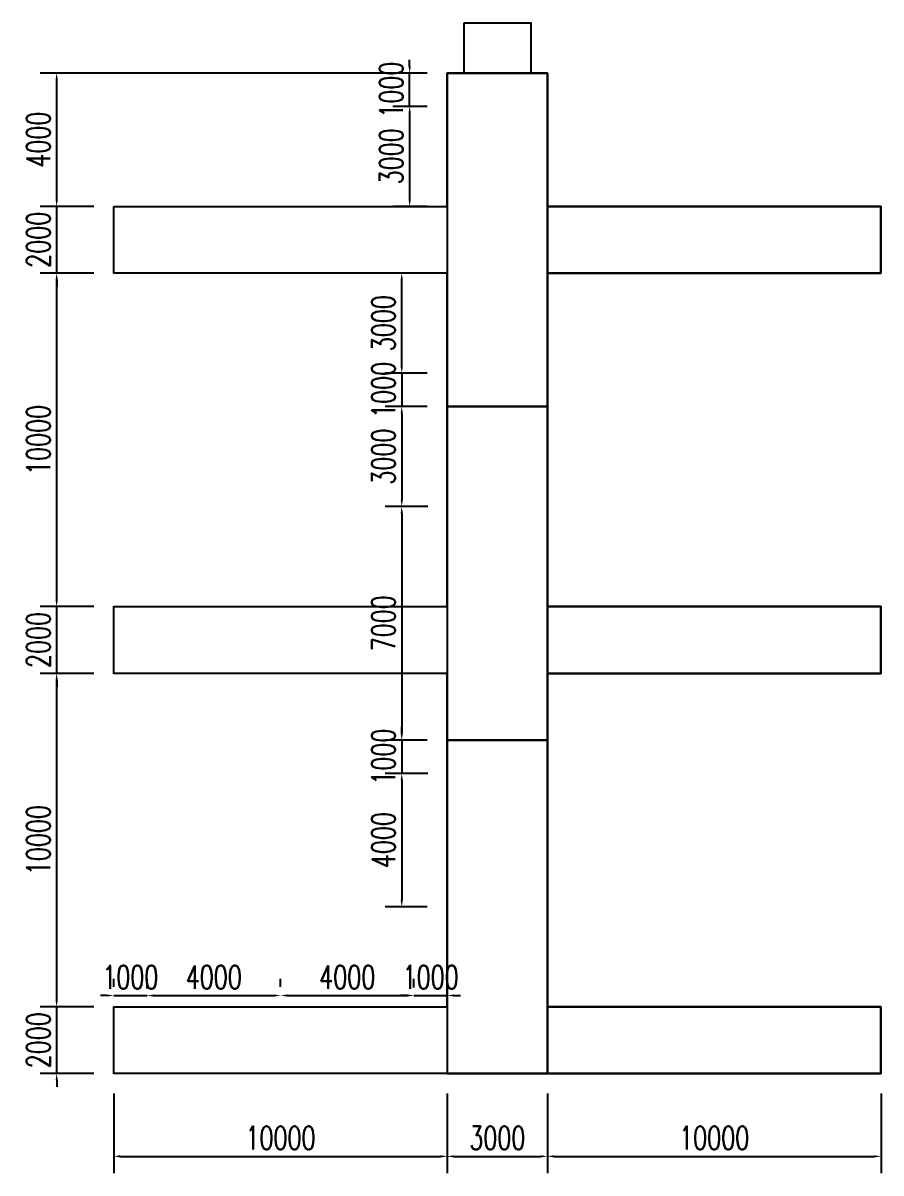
# Model space of a CAD drawing. Header units: millimetres. Extents: x -1690391 to -1305911, y 1095385 to 1536160.
# Drawn here: x -1525322 to -1499603, y 1095385 to 1129866 of the extents above; entities that cross this region are included whole.
import ezdxf

# ---------------------------------------------------------------- set-up
doc = ezdxf.new("R2010")
doc.units = ezdxf.units.MM
doc.header["$LTSCALE"] = 10
doc.layers.get('0').update_dxf_attribs({"linetype": 'CONTINUOUS'})
doc.layers.get('DEFPOINTS').update_dxf_attribs({"linetype": 'CONTINUOUS'})
for name, color, linetype in [('PUB_DIM', 3, 'CONTINUOUS'), ('W-_ANTICOLLISION防撞措施', 6, 'CONTINUOUS'), ('W-STEEL_FRAME钢架', 3, 'CONTINUOUS')]:
    doc.layers.add(name, color=color, linetype=linetype)
doc.styles.add('STANDARD_T3', font='simplex.shx', dxfattribs={"width": 0.7, "bigfont": 'gbcbig.shx'})
doc.dimstyles.new('W&&200', dxfattribs={"dimtxt": 700, "dimasz": 200, "dimexe": 500, "dimexo": 600, "dimgap": 200, "dimtad": 1, "dimdec": 0, "dimzin": 0, "dimdsep": 46, "dimtxsty": 'STANDARD_T3', "dimcen": 0.09, "dimclrd": 1, "dimclre": 1, "dimclrt": 7, "dimazin": 2, "dimtfac": 1, "dimtdec": 0, "dimtix": 1, "dimtmove": 2, "dimatfit": 3, "dimfxl": 100, "dimtolj": 1, "dimtzin": 0, "dimarcsym": 0})

# ---------------------------------------------------------------- blocks, each defined once
blk = doc.blocks.new('*D228')
at = {"layer": 'DEFPOINTS', "color": 0, "transparency": 16777216}
for p in [(-1524312, 1100366), (-1522603, 1100366, -275), (-1522603, 1098366, -275)]:
    blk.add_point(p, dxfattribs=at)
at = {"layer": 'PUB_DIM', "color": 1, "lineweight": -2, "transparency": 16777216}
for p, q in [((-1524312, 1100566), (-1524312, 1100766)), ((-1523203, 1100366), (-1524812, 1100366)), ((-1524312, 1098366), (-1524312, 1100366)), ((-1523203, 1098366), (-1524812, 1098366)), ((-1524312, 1098166), (-1524312, 1097966))]:
    blk.add_line(p, q, dxfattribs=at)
at = {"layer": 'PUB_DIM', "color": 1, "transparency": 16777216}
for points in [[(-1524346, 1100566), (-1524279, 1100566), (-1524312, 1100366)], [(-1524346, 1098166), (-1524279, 1098166), (-1524312, 1098366)]]:
    blk.add_solid(points, dxfattribs=at)
at = {"layer": 'PUB_DIM', "color": 7, "transparency": 16777216, "insert": (-1524862, 1099366), "char_height": 700, "attachment_point": 5, "rotation": 90, "style": 'STANDARD_T3'}
blk.add_mtext('\\A1;2000', dxfattribs=at)
blk = doc.blocks.new('*D229')
at = {"layer": 'DEFPOINTS', "color": 0, "transparency": 16777216}
for p in [(-1524312, 1110366), (-1522603, 1110366, -275), (-1522603, 1100366, -275)]:
    blk.add_point(p, dxfattribs=at)
at = {"layer": 'PUB_DIM', "color": 1, "lineweight": -2, "transparency": 16777216}
for p, q in [((-1523203, 1110366), (-1524812, 1110366)), ((-1524312, 1100566), (-1524312, 1110166)), ((-1523203, 1100366), (-1524812, 1100366))]:
    blk.add_line(p, q, dxfattribs=at)
at = {"layer": 'PUB_DIM', "color": 1, "transparency": 16777216}
for points in [[(-1524346, 1110166), (-1524279, 1110166), (-1524312, 1110366)], [(-1524346, 1100566), (-1524279, 1100566), (-1524312, 1100366)]]:
    blk.add_solid(points, dxfattribs=at)
at = {"layer": 'PUB_DIM', "color": 7, "transparency": 16777216, "insert": (-1524862, 1105366), "char_height": 700, "attachment_point": 5, "rotation": 90, "style": 'STANDARD_T3'}
blk.add_mtext('\\A1;10000', dxfattribs=at)
blk = doc.blocks.new('*D230')
at = {"layer": 'DEFPOINTS', "color": 0, "transparency": 16777216}
for p in [(-1524312, 1112366), (-1522603, 1112366, -275), (-1522603, 1110366, -275)]:
    blk.add_point(p, dxfattribs=at)
at = {"layer": 'PUB_DIM', "color": 1, "lineweight": -2, "transparency": 16777216}
for p, q in [((-1524312, 1112566), (-1524312, 1112766)), ((-1523203, 1112366), (-1524812, 1112366)), ((-1524312, 1110366), (-1524312, 1112366)), ((-1523203, 1110366), (-1524812, 1110366)), ((-1524312, 1110166), (-1524312, 1109966))]:
    blk.add_line(p, q, dxfattribs=at)
at = {"layer": 'PUB_DIM', "color": 1, "transparency": 16777216}
for points in [[(-1524346, 1112566), (-1524279, 1112566), (-1524312, 1112366)], [(-1524346, 1110166), (-1524279, 1110166), (-1524312, 1110366)]]:
    blk.add_solid(points, dxfattribs=at)
at = {"layer": 'PUB_DIM', "color": 7, "transparency": 16777216, "insert": (-1524862, 1111366), "char_height": 700, "attachment_point": 5, "rotation": 90, "style": 'STANDARD_T3'}
blk.add_mtext('\\A1;2000', dxfattribs=at)
blk = doc.blocks.new('*D231')
at = {"layer": 'DEFPOINTS', "color": 0, "transparency": 16777216}
for p in [(-1524312, 1122366), (-1522603, 1122366, -275), (-1522603, 1112366, -275)]:
    blk.add_point(p, dxfattribs=at)
at = {"layer": 'PUB_DIM', "color": 1, "lineweight": -2, "transparency": 16777216}
for p, q in [((-1523203, 1122366), (-1524812, 1122366)), ((-1524312, 1112566), (-1524312, 1122166)), ((-1523203, 1112366), (-1524812, 1112366))]:
    blk.add_line(p, q, dxfattribs=at)
at = {"layer": 'PUB_DIM', "color": 1, "transparency": 16777216}
for points in [[(-1524346, 1122166), (-1524279, 1122166), (-1524312, 1122366)], [(-1524346, 1112566), (-1524279, 1112566), (-1524312, 1112366)]]:
    blk.add_solid(points, dxfattribs=at)
at = {"layer": 'PUB_DIM', "color": 7, "transparency": 16777216, "insert": (-1524862, 1117366), "char_height": 700, "attachment_point": 5, "rotation": 90, "style": 'STANDARD_T3'}
blk.add_mtext('\\A1;10000', dxfattribs=at)
blk = doc.blocks.new('*D232')
at = {"layer": 'DEFPOINTS', "color": 0, "transparency": 16777216}
for p in [(-1524312, 1124366), (-1522603, 1124366, -275), (-1522603, 1122366, -275)]:
    blk.add_point(p, dxfattribs=at)
at = {"layer": 'PUB_DIM', "color": 1, "lineweight": -2, "transparency": 16777216}
for p, q in [((-1524312, 1124566), (-1524312, 1124766)), ((-1523203, 1124366), (-1524812, 1124366)), ((-1524312, 1122366), (-1524312, 1124366)), ((-1523203, 1122366), (-1524812, 1122366)), ((-1524312, 1122166), (-1524312, 1121966))]:
    blk.add_line(p, q, dxfattribs=at)
at = {"layer": 'PUB_DIM', "color": 1, "transparency": 16777216}
for points in [[(-1524346, 1124566), (-1524279, 1124566), (-1524312, 1124366)], [(-1524346, 1122166), (-1524279, 1122166), (-1524312, 1122366)]]:
    blk.add_solid(points, dxfattribs=at)
at = {"layer": 'PUB_DIM', "color": 7, "transparency": 16777216, "insert": (-1524862, 1123366), "char_height": 700, "attachment_point": 5, "rotation": 90, "style": 'STANDARD_T3'}
blk.add_mtext('\\A1;2000', dxfattribs=at)
blk = doc.blocks.new('*D233')
at = {"layer": 'DEFPOINTS', "color": 0, "transparency": 16777216}
for p in [(-1524312, 1128366), (-1512603, 1128366, -275), (-1522603, 1124366, -275)]:
    blk.add_point(p, dxfattribs=at)
at = {"layer": 'PUB_DIM', "color": 1, "lineweight": -2, "transparency": 16777216}
for p, q in [((-1513203, 1128366), (-1524812, 1128366)), ((-1524312, 1124566), (-1524312, 1128166)), ((-1523203, 1124366), (-1524812, 1124366))]:
    blk.add_line(p, q, dxfattribs=at)
at = {"layer": 'PUB_DIM', "color": 1, "transparency": 16777216}
for points in [[(-1524346, 1128166), (-1524279, 1128166), (-1524312, 1128366)], [(-1524346, 1124566), (-1524279, 1124566), (-1524312, 1124366)]]:
    blk.add_solid(points, dxfattribs=at)
at = {"layer": 'PUB_DIM', "color": 7, "transparency": 16777216, "insert": (-1524862, 1126366), "char_height": 700, "attachment_point": 5, "rotation": 90, "style": 'STANDARD_T3'}
blk.add_mtext('\\A1;4000', dxfattribs=at)
blk = doc.blocks.new('*D234')
at = {"layer": 'DEFPOINTS', "color": 0, "transparency": 16777216}
for p in [(-1522603, 1098366, -275), (-1512603, 1098366, -275), (-1512603, 1095885)]:
    blk.add_point(p, dxfattribs=at)
at = {"layer": 'PUB_DIM', "color": 1, "lineweight": -2, "transparency": 16777216}
for p, q in [((-1522603, 1097766), (-1522603, 1095385)), ((-1512603, 1097766), (-1512603, 1095385)), ((-1522403, 1095885), (-1512803, 1095885))]:
    blk.add_line(p, q, dxfattribs=at)
at = {"layer": 'PUB_DIM', "color": 1, "transparency": 16777216}
for points in [[(-1522403, 1095919), (-1522403, 1095852), (-1522603, 1095885)], [(-1512803, 1095919), (-1512803, 1095852), (-1512603, 1095885)]]:
    blk.add_solid(points, dxfattribs=at)
at = {"layer": 'PUB_DIM', "color": 7, "transparency": 16777216, "insert": (-1517603, 1096435), "char_height": 700, "attachment_point": 5, "style": 'STANDARD_T3'}
blk.add_mtext('\\A1;10000', dxfattribs=at)
blk = doc.blocks.new('*D235')
at = {"layer": 'DEFPOINTS', "color": 0, "transparency": 16777216}
for p in [(-1512603, 1098366, -275), (-1509603, 1098366, -275), (-1509603, 1095885)]:
    blk.add_point(p, dxfattribs=at)
at = {"layer": 'PUB_DIM', "color": 1, "lineweight": -2, "transparency": 16777216}
for p, q in [((-1512603, 1097766), (-1512603, 1095385)), ((-1509603, 1097766), (-1509603, 1095385)), ((-1512403, 1095885), (-1509803, 1095885))]:
    blk.add_line(p, q, dxfattribs=at)
at = {"layer": 'PUB_DIM', "color": 1, "transparency": 16777216}
for points in [[(-1512403, 1095919), (-1512403, 1095852), (-1512603, 1095885)], [(-1509803, 1095919), (-1509803, 1095852), (-1509603, 1095885)]]:
    blk.add_solid(points, dxfattribs=at)
at = {"layer": 'PUB_DIM', "color": 7, "transparency": 16777216, "insert": (-1511103, 1096435), "char_height": 700, "attachment_point": 5, "style": 'STANDARD_T3'}
blk.add_mtext('\\A1;3000', dxfattribs=at)
blk = doc.blocks.new('*D236')
at = {"layer": 'DEFPOINTS', "color": 0, "transparency": 16777216}
for p in [(-1509603, 1098366, -275), (-1499603, 1098366, -275), (-1499603, 1095885)]:
    blk.add_point(p, dxfattribs=at)
at = {"layer": 'PUB_DIM', "color": 1, "lineweight": -2, "transparency": 16777216}
for p, q in [((-1509603, 1097766), (-1509603, 1095385)), ((-1499603, 1097766), (-1499603, 1095385)), ((-1509403, 1095885), (-1499803, 1095885))]:
    blk.add_line(p, q, dxfattribs=at)
at = {"layer": 'PUB_DIM', "color": 1, "transparency": 16777216}
for points in [[(-1509403, 1095919), (-1509403, 1095852), (-1509603, 1095885)], [(-1499803, 1095919), (-1499803, 1095852), (-1499603, 1095885)]]:
    blk.add_solid(points, dxfattribs=at)
at = {"layer": 'PUB_DIM', "color": 7, "transparency": 16777216, "insert": (-1504603, 1096435), "char_height": 700, "attachment_point": 5, "style": 'STANDARD_T3'}
blk.add_mtext('\\A1;10000', dxfattribs=at)
blk = doc.blocks.new('*D258')
at = {"layer": 'DEFPOINTS', "color": 0, "transparency": 16777216}
for p in [(-1521603, 1100707), (-1522603, 1100366, -275), (-1521603, 1100316, -255)]:
    blk.add_point(p, dxfattribs=at)
at = {"layer": 'W-STEEL_FRAME钢架', "color": 1, "lineweight": -2, "transparency": 16777216}
for p, q in [((-1522603, 1100966), (-1522603, 1101207)), ((-1521603, 1100916), (-1521603, 1101207)), ((-1522803, 1100707), (-1523003, 1100707)), ((-1522603, 1100707), (-1521603, 1100707)), ((-1521403, 1100707), (-1521203, 1100707))]:
    blk.add_line(p, q, dxfattribs=at)
at = {"layer": 'W-STEEL_FRAME钢架', "color": 1, "transparency": 16777216}
for points in [[(-1522803, 1100740), (-1522803, 1100674), (-1522603, 1100707)], [(-1521403, 1100740), (-1521403, 1100674), (-1521603, 1100707)]]:
    blk.add_solid(points, dxfattribs=at)
at = {"layer": 'W-STEEL_FRAME钢架', "color": 7, "transparency": 16777216, "insert": (-1522103, 1101257), "char_height": 700, "attachment_point": 5, "style": 'STANDARD_T3'}
blk.add_mtext('\\A1;1000', dxfattribs=at)
blk = doc.blocks.new('*D259')
at = {"layer": 'DEFPOINTS', "color": 0, "transparency": 16777216}
for p in [(-1517603, 1100707), (-1521603, 1100316, -255), (-1517603, 1100366, -275)]:
    blk.add_point(p, dxfattribs=at)
at = {"layer": 'W-STEEL_FRAME钢架', "color": 1, "lineweight": -2, "transparency": 16777216}
for p, q in [((-1521603, 1100916), (-1521603, 1101207)), ((-1517603, 1100966), (-1517603, 1101207)), ((-1521403, 1100707), (-1517803, 1100707))]:
    blk.add_line(p, q, dxfattribs=at)
at = {"layer": 'W-STEEL_FRAME钢架', "color": 1, "transparency": 16777216}
for points in [[(-1521403, 1100740), (-1521403, 1100674), (-1521603, 1100707)], [(-1517803, 1100740), (-1517803, 1100674), (-1517603, 1100707)]]:
    blk.add_solid(points, dxfattribs=at)
at = {"layer": 'W-STEEL_FRAME钢架', "color": 7, "transparency": 16777216, "insert": (-1519603, 1101257), "char_height": 700, "attachment_point": 5, "style": 'STANDARD_T3'}
blk.add_mtext('\\A1;4000', dxfattribs=at)
blk = doc.blocks.new('*D260')
at = {"layer": 'DEFPOINTS', "color": 0, "transparency": 16777216}
for p in [(-1513603, 1100707), (-1517603, 1100366, -275), (-1513603, 1100344, -275)]:
    blk.add_point(p, dxfattribs=at)
at = {"layer": 'W-STEEL_FRAME钢架', "color": 1, "lineweight": -2, "transparency": 16777216}
for p, q in [((-1517603, 1100966), (-1517603, 1101207)), ((-1513603, 1100944), (-1513603, 1101207)), ((-1517403, 1100707), (-1513803, 1100707))]:
    blk.add_line(p, q, dxfattribs=at)
at = {"layer": 'W-STEEL_FRAME钢架', "color": 1, "transparency": 16777216}
for points in [[(-1517403, 1100740), (-1517403, 1100674), (-1517603, 1100707)], [(-1513803, 1100740), (-1513803, 1100674), (-1513603, 1100707)]]:
    blk.add_solid(points, dxfattribs=at)
at = {"layer": 'W-STEEL_FRAME钢架', "color": 7, "transparency": 16777216, "insert": (-1515603, 1101257), "char_height": 700, "attachment_point": 5, "style": 'STANDARD_T3'}
blk.add_mtext('\\A1;4000', dxfattribs=at)
blk = doc.blocks.new('*D261')
at = {"layer": 'DEFPOINTS', "color": 0, "transparency": 16777216}
for p in [(-1512603, 1100707), (-1513603, 1100344, -275), (-1512603, 1100366, -275)]:
    blk.add_point(p, dxfattribs=at)
at = {"layer": 'W-STEEL_FRAME钢架', "color": 1, "lineweight": -2, "transparency": 16777216}
for p, q in [((-1513603, 1100944), (-1513603, 1101207)), ((-1512603, 1100966), (-1512603, 1101207)), ((-1513803, 1100707), (-1514003, 1100707)), ((-1513603, 1100707), (-1512603, 1100707)), ((-1512403, 1100707), (-1512203, 1100707))]:
    blk.add_line(p, q, dxfattribs=at)
at = {"layer": 'W-STEEL_FRAME钢架', "color": 1, "transparency": 16777216}
for points in [[(-1513803, 1100740), (-1513803, 1100674), (-1513603, 1100707)], [(-1512403, 1100740), (-1512403, 1100674), (-1512603, 1100707)]]:
    blk.add_solid(points, dxfattribs=at)
at = {"layer": 'W-STEEL_FRAME钢架', "color": 7, "transparency": 16777216, "insert": (-1513103, 1101257), "char_height": 700, "attachment_point": 5, "style": 'STANDARD_T3'}
blk.add_mtext('\\A1;1000', dxfattribs=at)
blk = doc.blocks.new('*D262')
at = {"layer": 'DEFPOINTS', "color": 0, "transparency": 16777216}
for p in [(-1512603, 1127366), (-1513732, 1124366), (-1512603, 1124366, -275)]:
    blk.add_point(p, dxfattribs=at)
at = {"layer": 'W-STEEL_FRAME钢架', "color": 1, "lineweight": -2, "transparency": 16777216}
for p, q in [((-1513203, 1127366), (-1514232, 1127366)), ((-1513732, 1127166), (-1513732, 1124566)), ((-1513203, 1124366), (-1514232, 1124366))]:
    blk.add_line(p, q, dxfattribs=at)
at = {"layer": 'W-STEEL_FRAME钢架', "color": 1, "transparency": 16777216}
for points in [[(-1513765, 1127166), (-1513698, 1127166), (-1513732, 1127366)], [(-1513765, 1124566), (-1513698, 1124566), (-1513732, 1124366)]]:
    blk.add_solid(points, dxfattribs=at)
at = {"layer": 'W-STEEL_FRAME钢架', "color": 7, "transparency": 16777216, "insert": (-1514282, 1125866), "char_height": 700, "attachment_point": 5, "rotation": 90, "style": 'STANDARD_T3'}
blk.add_mtext('\\A1;3000', dxfattribs=at)
blk = doc.blocks.new('*D263')
at = {"layer": 'DEFPOINTS', "color": 0, "transparency": 16777216}
for p in [(-1513969, 1122366), (-1512603, 1122366, -275), (-1512603, 1119366, -295)]:
    blk.add_point(p, dxfattribs=at)
at = {"layer": 'W-STEEL_FRAME钢架', "color": 1, "lineweight": -2, "transparency": 16777216}
for p, q in [((-1513203, 1122366), (-1514469, 1122366)), ((-1513969, 1119566), (-1513969, 1122166)), ((-1513203, 1119366), (-1514469, 1119366))]:
    blk.add_line(p, q, dxfattribs=at)
at = {"layer": 'W-STEEL_FRAME钢架', "color": 1, "transparency": 16777216}
for points in [[(-1514002, 1122166), (-1513935, 1122166), (-1513969, 1122366)], [(-1514002, 1119566), (-1513935, 1119566), (-1513969, 1119366)]]:
    blk.add_solid(points, dxfattribs=at)
at = {"layer": 'W-STEEL_FRAME钢架', "color": 7, "transparency": 16777216, "insert": (-1514519, 1120866), "char_height": 700, "attachment_point": 5, "rotation": 90, "style": 'STANDARD_T3'}
blk.add_mtext('\\A1;3000', dxfattribs=at)
blk = doc.blocks.new('*D264')
at = {"layer": 'DEFPOINTS', "color": 0, "transparency": 16777216}
for p in [(-1513732, 1128366), (-1513203, 1128366), (-1512603, 1127366)]:
    blk.add_point(p, dxfattribs=at)
at = {"layer": 'W-STEEL_FRAME钢架', "color": 1, "lineweight": -2, "transparency": 16777216}
for p, q in [((-1513732, 1128566), (-1513732, 1128766)), ((-1513803, 1128366), (-1514232, 1128366)), ((-1513732, 1127366), (-1513732, 1128366)), ((-1513203, 1127366), (-1514232, 1127366)), ((-1513732, 1127166), (-1513732, 1126966))]:
    blk.add_line(p, q, dxfattribs=at)
at = {"layer": 'W-STEEL_FRAME钢架', "color": 1, "transparency": 16777216}
for points in [[(-1513765, 1128566), (-1513698, 1128566), (-1513732, 1128366)], [(-1513765, 1127166), (-1513698, 1127166), (-1513732, 1127366)]]:
    blk.add_solid(points, dxfattribs=at)
at = {"layer": 'W-STEEL_FRAME钢架', "color": 7, "transparency": 16777216, "insert": (-1514282, 1127866), "char_height": 700, "attachment_point": 5, "rotation": 90, "style": 'STANDARD_T3'}
blk.add_mtext('\\A1;1000', dxfattribs=at)
blk = doc.blocks.new('*D265')
at = {"layer": 'DEFPOINTS', "color": 0, "transparency": 16777216}
for p in [(-1512603, 1118366, -275), (-1513969, 1115366), (-1512591, 1115366, -295)]:
    blk.add_point(p, dxfattribs=at)
at = {"layer": 'W-STEEL_FRAME钢架', "color": 1, "lineweight": -2, "transparency": 16777216}
for p, q in [((-1513203, 1118366), (-1514469, 1118366)), ((-1513969, 1118166), (-1513969, 1115566)), ((-1513191, 1115366), (-1514469, 1115366))]:
    blk.add_line(p, q, dxfattribs=at)
at = {"layer": 'W-STEEL_FRAME钢架', "color": 1, "transparency": 16777216}
for points in [[(-1514002, 1118166), (-1513935, 1118166), (-1513969, 1118366)], [(-1514002, 1115566), (-1513935, 1115566), (-1513969, 1115366)]]:
    blk.add_solid(points, dxfattribs=at)
at = {"layer": 'W-STEEL_FRAME钢架', "color": 7, "transparency": 16777216, "insert": (-1514519, 1116866), "char_height": 700, "attachment_point": 5, "rotation": 90, "style": 'STANDARD_T3'}
blk.add_mtext('\\A1;3000', dxfattribs=at)
blk = doc.blocks.new('*D266')
at = {"layer": 'DEFPOINTS', "color": 0, "transparency": 16777216}
for p in [(-1512591, 1115366, -295), (-1513969, 1108366), (-1512603, 1108366, -275)]:
    blk.add_point(p, dxfattribs=at)
at = {"layer": 'W-STEEL_FRAME钢架', "color": 1, "lineweight": -2, "transparency": 16777216}
for p, q in [((-1513191, 1115366), (-1514469, 1115366)), ((-1513969, 1115166), (-1513969, 1108566)), ((-1513203, 1108366), (-1514469, 1108366))]:
    blk.add_line(p, q, dxfattribs=at)
at = {"layer": 'W-STEEL_FRAME钢架', "color": 1, "transparency": 16777216}
for points in [[(-1514002, 1115166), (-1513935, 1115166), (-1513969, 1115366)], [(-1514002, 1108566), (-1513935, 1108566), (-1513969, 1108366)]]:
    blk.add_solid(points, dxfattribs=at)
at = {"layer": 'W-STEEL_FRAME钢架', "color": 7, "transparency": 16777216, "insert": (-1514519, 1111866), "char_height": 700, "attachment_point": 5, "rotation": 90, "style": 'STANDARD_T3'}
blk.add_mtext('\\A1;7000', dxfattribs=at)
blk = doc.blocks.new('*D267')
at = {"layer": 'DEFPOINTS', "color": 0, "transparency": 16777216}
for p in [(-1512603, 1119366, -295), (-1513969, 1118366), (-1512603, 1118366, -275)]:
    blk.add_point(p, dxfattribs=at)
at = {"layer": 'W-STEEL_FRAME钢架', "color": 1, "lineweight": -2, "transparency": 16777216}
for p, q in [((-1513969, 1119566), (-1513969, 1119766)), ((-1513203, 1119366), (-1514469, 1119366)), ((-1513969, 1119366), (-1513969, 1118366)), ((-1513203, 1118366), (-1514469, 1118366)), ((-1513969, 1118166), (-1513969, 1117966))]:
    blk.add_line(p, q, dxfattribs=at)
at = {"layer": 'W-STEEL_FRAME钢架', "color": 1, "transparency": 16777216}
for points in [[(-1514002, 1119566), (-1513935, 1119566), (-1513969, 1119366)], [(-1514002, 1118166), (-1513935, 1118166), (-1513969, 1118366)]]:
    blk.add_solid(points, dxfattribs=at)
at = {"layer": 'W-STEEL_FRAME钢架', "color": 7, "transparency": 16777216, "insert": (-1514519, 1118866), "char_height": 700, "attachment_point": 5, "rotation": 90, "style": 'STANDARD_T3'}
blk.add_mtext('\\A1;1000', dxfattribs=at)
blk = doc.blocks.new('*D268')
at = {"layer": 'DEFPOINTS', "color": 0, "transparency": 16777216}
for p in [(-1512603, 1108366, -275), (-1513969, 1107366), (-1512591, 1107366, -295)]:
    blk.add_point(p, dxfattribs=at)
at = {"layer": 'W-STEEL_FRAME钢架', "color": 1, "lineweight": -2, "transparency": 16777216}
for p, q in [((-1513969, 1108566), (-1513969, 1108766)), ((-1513203, 1108366), (-1514469, 1108366)), ((-1513969, 1108366), (-1513969, 1107366)), ((-1513191, 1107366), (-1514469, 1107366)), ((-1513969, 1107166), (-1513969, 1106966))]:
    blk.add_line(p, q, dxfattribs=at)
at = {"layer": 'W-STEEL_FRAME钢架', "color": 1, "transparency": 16777216}
for points in [[(-1514002, 1108566), (-1513935, 1108566), (-1513969, 1108366)], [(-1514002, 1107166), (-1513935, 1107166), (-1513969, 1107366)]]:
    blk.add_solid(points, dxfattribs=at)
at = {"layer": 'W-STEEL_FRAME钢架', "color": 7, "transparency": 16777216, "insert": (-1514519, 1107866), "char_height": 700, "attachment_point": 5, "rotation": 90, "style": 'STANDARD_T3'}
blk.add_mtext('\\A1;1000', dxfattribs=at)
blk = doc.blocks.new('*D269')
at = {"layer": 'DEFPOINTS', "color": 0, "transparency": 16777216}
for p in [(-1512591, 1107366, -295), (-1513969, 1103366), (-1512603, 1103366)]:
    blk.add_point(p, dxfattribs=at)
at = {"layer": 'W-STEEL_FRAME钢架', "color": 1, "lineweight": -2, "transparency": 16777216}
for p, q in [((-1513191, 1107366), (-1514469, 1107366)), ((-1513969, 1107166), (-1513969, 1103566)), ((-1513203, 1103366), (-1514469, 1103366))]:
    blk.add_line(p, q, dxfattribs=at)
at = {"layer": 'W-STEEL_FRAME钢架', "color": 1, "transparency": 16777216}
for points in [[(-1514002, 1107166), (-1513935, 1107166), (-1513969, 1107366)], [(-1514002, 1103566), (-1513935, 1103566), (-1513969, 1103366)]]:
    blk.add_solid(points, dxfattribs=at)
at = {"layer": 'W-STEEL_FRAME钢架', "color": 7, "transparency": 16777216, "insert": (-1514519, 1105366), "char_height": 700, "attachment_point": 5, "rotation": 90, "style": 'STANDARD_T3'}
blk.add_mtext('\\A1;4000', dxfattribs=at)

msp = doc.modelspace()

# ---------------------------------------------------------------- linework, layer by layer
at = {"elevation": -275.3}
msp.add_lwpolyline([(-1512102.7, 1129866.1), (-1510102.7, 1129866.1), (-1510102.7, 1128366.1), (-1512102.7, 1128366.1)], close=True, dxfattribs=at)
at = {"layer": 'W-_ANTICOLLISION防撞措施', "elevation": -275.3, "flags": 128}
msp.add_lwpolyline([(-1522603.4, 1124366.3), (-1512603.4, 1124366.3), (-1512603.4, 1128366.1), (-1509603.4, 1128366.1), (-1509603.4, 1124366.3), (-1499603.4, 1124366.3), (-1499603.4, 1122366.3), (-1509603.4, 1122366.3), (-1509603.4, 1112366.3), (-1499603.4, 1112366.3), (-1499603.4, 1110366.3), (-1509603.4, 1110366.3), (-1509603.4, 1100366.1), (-1499603.4, 1100366.1), (-1499603.4, 1098366.1), (-1522603.4, 1098366.1), (-1522603.4, 1100366.1), (-1512603.4, 1100366.1), (-1512603.4, 1110366.3), (-1522603.4, 1110366.3), (-1522603.4, 1112366.3), (-1512603.4, 1112366.3), (-1512603.4, 1122366.3), (-1522603.4, 1122366.3)], close=True, dxfattribs=at)
at = {"layer": 'W-STEEL_FRAME钢架', "elevation": -275.3}
for points in [[(-1512603.4, 1118366.1), (-1509603.4, 1118366.1), (-1509603.4, 1128366.1), (-1512603.4, 1128366.1)], [(-1522603.4, 1124366.3), (-1512603.4, 1124366.3), (-1512603.4, 1122366.3), (-1522603.4, 1122366.3)], [(-1499603.4, 1124366.3), (-1509603.4, 1124366.3), (-1509603.4, 1122366.3), (-1499603.4, 1122366.3)], [(-1512603.4, 1108366.1), (-1509603.4, 1108366.1), (-1509603.4, 1118366.1), (-1512603.4, 1118366.1)], [(-1522603.4, 1112366.3), (-1512603.4, 1112366.3), (-1512603.4, 1110366.3), (-1522603.4, 1110366.3)], [(-1499603.4, 1112366.3), (-1509603.4, 1112366.3), (-1509603.4, 1110366.3), (-1499603.4, 1110366.3)], [(-1512603.4, 1098366.1), (-1509603.4, 1098366.1), (-1509603.4, 1108366.1), (-1512603.4, 1108366.1)], [(-1522603.4, 1100366.1), (-1512603.4, 1100366.1), (-1512603.4, 1098366.1), (-1522603.4, 1098366.1)], [(-1499603.4, 1100366.1), (-1509603.4, 1100366.1), (-1509603.4, 1098366.1), (-1499603.4, 1098366.1)]]:
    msp.add_lwpolyline(points, close=True, dxfattribs=at)

# ---------------------------------------------------------------- dimensions: what is measured, and where the dimension line sits
at = {"layer": 'PUB_DIM'}
for base, p1, p2, picture, middle in [((-1524312.3, 1128366.1), (-1522603.4, 1124366.3, -275.3), (-1512603.4, 1128366.1, -275.3), '*D233', (-1524862.3, 1126366.2)), ((-1524312.3, 1124366.3), (-1522603.4, 1122366.3, -275.3), (-1522603.4, 1124366.3, -275.3), '*D232', (-1524862.3, 1123366.3)), ((-1524312.3, 1122366.3), (-1522603.4, 1112366.3, -275.3), (-1522603.4, 1122366.3, -275.3), '*D231', (-1524862.3, 1117366.3)), ((-1524312.3, 1112366.3), (-1522603.4, 1110366.3, -275.3), (-1522603.4, 1112366.3, -275.3), '*D230', (-1524862.3, 1111366.3)), ((-1524312.3, 1110366.3), (-1522603.4, 1100366.1, -275.3), (-1522603.4, 1110366.3, -275.3), '*D229', (-1524862.3, 1105366.2)), ((-1524312.3, 1100366.1), (-1522603.4, 1098366.1, -275.3), (-1522603.4, 1100366.1, -275.3), '*D228', (-1524862.3, 1099366.1))]:
    dim = msp.add_linear_dim(base=base, p1=p1, p2=p2, angle=90, dimstyle='W&&200', dxfattribs=at)
    dim.commit()
    dim.dimension.update_dxf_attribs({"geometry": picture, "text_midpoint": middle})
for base, p1, p2, picture, middle in [((-1512603.4, 1095885.3), (-1522603.4, 1098366.1, -275.3), (-1512603.4, 1098366.1, -275.3), '*D234', (-1517603.4, 1096435.3)), ((-1509603.4, 1095885.3), (-1512603.4, 1098366.1, -275.3), (-1509603.4, 1098366.1, -275.3), '*D235', (-1511103.4, 1096435.3)), ((-1499603.4, 1095885.3), (-1509603.4, 1098366.1, -275.3), (-1499603.4, 1098366.1, -275.3), '*D236', (-1504603.4, 1096435.3))]:
    dim = msp.add_linear_dim(base=base, p1=p1, p2=p2, dimstyle='W&&200', dxfattribs=at)
    dim.commit()
    dim.dimension.update_dxf_attribs({"geometry": picture, "text_midpoint": middle})
at = {"layer": 'W-STEEL_FRAME钢架'}
for base, p1, p2, picture, middle in [((-1513731.6, 1128366.1), (-1512603.4, 1127366.3), (-1513203.4, 1128366.1), '*D264', (-1514281.6, 1127866.2)), ((-1513731.6, 1124366.3), (-1512603.4, 1127366.3), (-1512603.4, 1124366.3, -275.3), '*D262', (-1514281.6, 1125866.3)), ((-1513968.8, 1122366.3), (-1512603.4, 1119366.3, -295.3), (-1512603.4, 1122366.3, -275.3), '*D263', (-1514518.8, 1120866.3)), ((-1513968.8, 1118366.1), (-1512603.4, 1119366.3, -295.3), (-1512603.4, 1118366.1, -275.3), '*D267', (-1514518.8, 1118866.2)), ((-1513968.8, 1115366.1), (-1512603.4, 1118366.1, -275.3), (-1512590.9, 1115366.1, -295.3), '*D265', (-1514518.8, 1116866.1)), ((-1513968.8, 1108366.1), (-1512590.9, 1115366.1, -295.3), (-1512603.4, 1108366.1, -275.3), '*D266', (-1514518.8, 1111866.1)), ((-1513968.8, 1107366.3), (-1512603.4, 1108366.1, -275.3), (-1512590.9, 1107366.3, -295.3), '*D268', (-1514518.8, 1107866.2)), ((-1513968.8, 1103366.1), (-1512590.9, 1107366.3, -295.3), (-1512603.4, 1103366.1), '*D269', (-1514518.8, 1105366.2))]:
    dim = msp.add_linear_dim(base=base, p1=p1, p2=p2, angle=90, dimstyle='W&&200', dxfattribs=at)
    dim.commit()
    dim.dimension.update_dxf_attribs({"geometry": picture, "text_midpoint": middle})
for base, p1, p2, picture, middle in [((-1521603.4, 1100707.1), (-1522603.4, 1100366.1, -275.3), (-1521603.4, 1100316.1, -255.3), '*D258', (-1522103.4, 1101257.1)), ((-1517603.4, 1100707.1), (-1521603.4, 1100316.1, -255.3), (-1517603.4, 1100366.1, -275.3), '*D259', (-1519603.4, 1101257.1)), ((-1513602.8855486, 1100707.10845), (-1517603.3855486, 1100366.0814291, -275.323675), (-1513602.8855486, 1100343.649333, -275.323675), '*D260', (-1515603.1355486, 1101257.10845)), ((-1512603.3855486, 1100707.10845), (-1513602.8855486, 1100343.649333, -275.323675), (-1512603.3855486, 1100366.0814291, -275.323675), '*D261', (-1513103.1355486, 1101257.10845))]:
    dim = msp.add_linear_dim(base=base, p1=p1, p2=p2, dimstyle='W&&200', dxfattribs=at)
    dim.commit()
    dim.dimension.update_dxf_attribs({"geometry": picture, "text_midpoint": middle})

doc.saveas('drawing.dxf')
